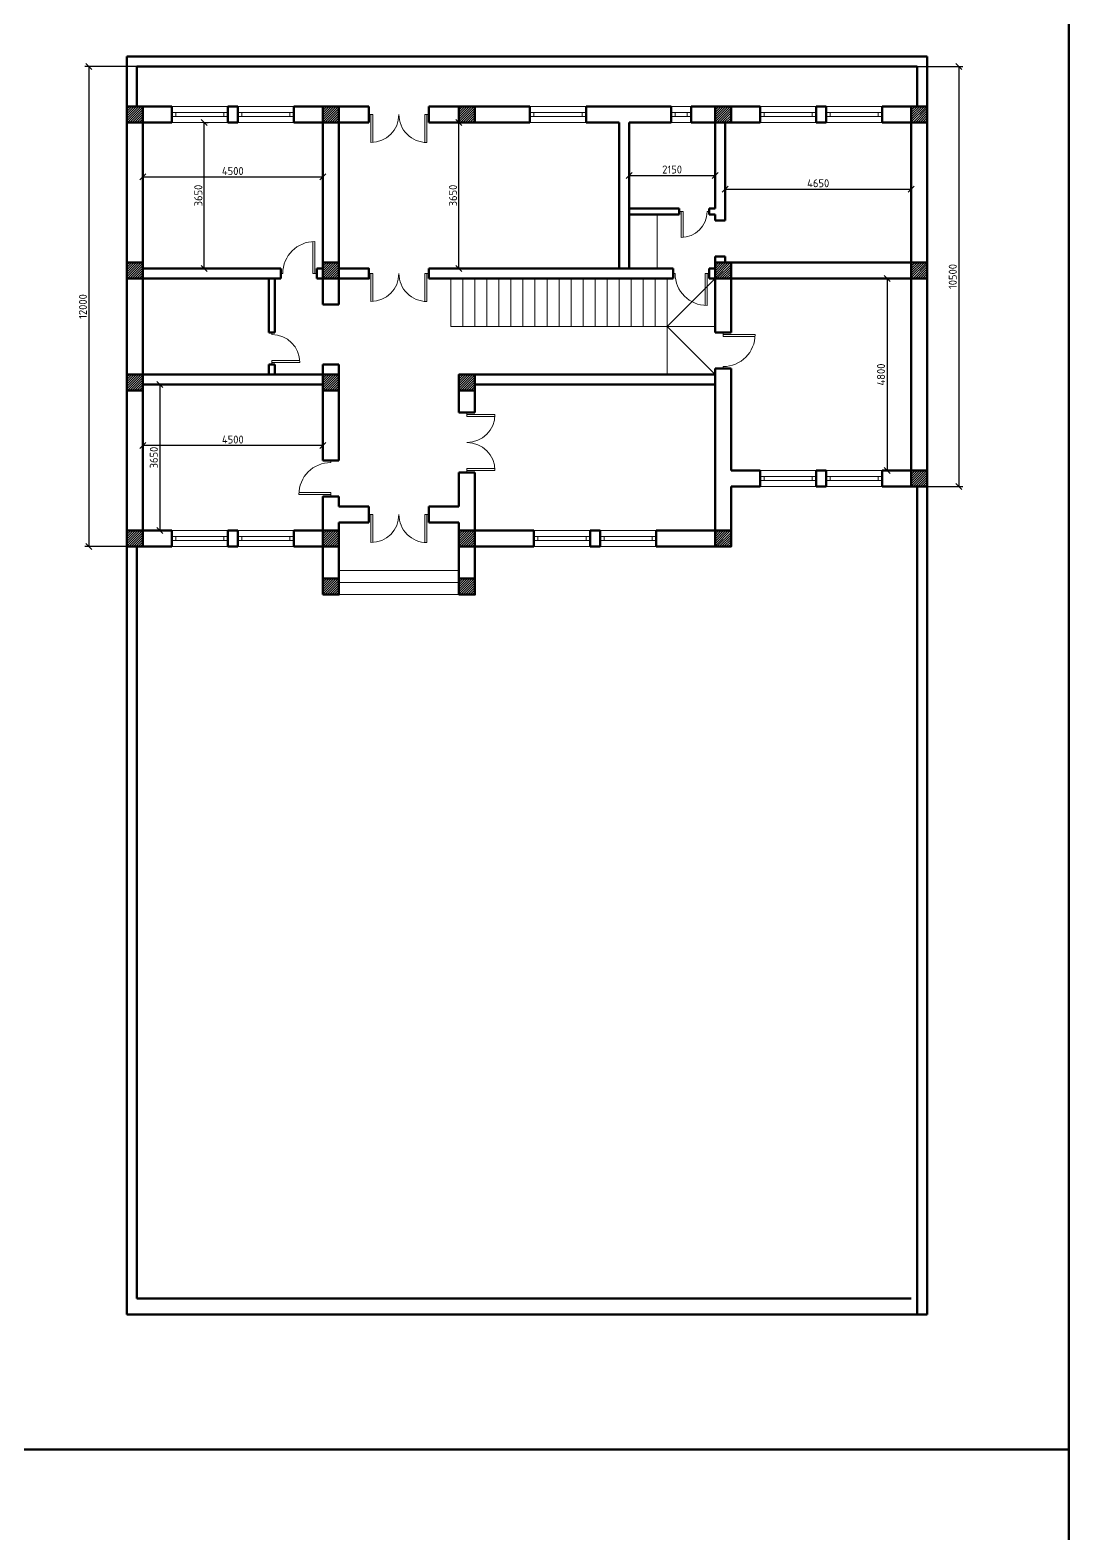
# Model space of a CAD drawing. Header units: millimetres. Extents: x -21484 to 30420, y 5001 to 139612.
# Drawn here: x 4468 to 30420, y 47760 to 85353 of the extents above; entities that cross this region are included whole.
import ezdxf

# ---------------------------------------------------------------- set-up
doc = ezdxf.new("R2010")
doc.units = ezdxf.units.MM
doc.layers.add('Razmerlar', color=7, linetype='Continuous')
doc.styles.add('GOST-2.304_Type-B', font='GOST Common.ttf')
doc.dimstyles.new('ISO-25', dxfattribs={"dimtxt": 200, "dimasz": 150, "dimexe": 100, "dimexo": 0, "dimgap": 50, "dimtad": 1, "dimtoh": 1, "dimdec": 0, "dimtxsty": 'GOST-2.304_Type-B', "dimblk": 'OBLIQUE', "dimcen": 2.5, "dimadec": 0, "dimazin": 0, "dimtfac": 1, "dimtdec": 0, "dimtmove": 0, "dimatfit": 3, "dimfxl": 0, "dimarcsym": 0})

# ---------------------------------------------------------------- blocks, each defined once
blk = doc.blocks.new('hh')
at = {"lineweight": 18}
for p, q in [((19986, 31138), (19986, 31938)), ((20036, 31138), (20036, 31937)), ((19936, 31138), (20036, 31138)), ((20836, 31138), (20786, 31138))]:
    blk.add_line(p, q, dxfattribs=at)
blk.add_arc((19986, 31138), 800, 0, 90, dxfattribs=at)
blk = doc.blocks.new('_Oblique')
at = {"color": 0, "linetype": 'ByBlock', "lineweight": -2}
blk.add_line((-0.5, -0.5), (0.5, 0.5), dxfattribs=at)
blk = doc.blocks.new('*D115')
at = {"layer": 'Defpoints', "color": 0, "lineweight": 0}
for p in [(7282, 74967), (7282, 74967), (11782, 74967)]:
    blk.add_point(p, dxfattribs=at)
at = {"layer": 'Razmerlar', "color": 0, "lineweight": -2}
for p, q in [((7282, 74967), (7282, 75067)), ((11782, 74967), (7282, 74967)), ((11782, 74967), (11782, 75067))]:
    blk.add_line(p, q, dxfattribs=at)
at = {"layer": 'Razmerlar', "color": 0, "lineweight": -2, "xscale": 150, "yscale": 150, "zscale": 150, "rotation": 180}
blk.add_blockref('_Oblique', (7282, 74967), dxfattribs=at)
at = {"layer": 'Razmerlar', "color": 0, "lineweight": -2, "xscale": 150, "yscale": 150, "zscale": 150}
blk.add_blockref('_Oblique', (11782, 74967), dxfattribs=at)
at = {"layer": 'Razmerlar', "color": 0, "lineweight": 18, "insert": (9532, 75117), "char_height": 200, "attachment_point": 5, "style": 'GOST-2.304_Type-B'}
blk.add_mtext('4500', dxfattribs=at)
blk = doc.blocks.new('*D116')
at = {"layer": 'Defpoints', "color": 0, "lineweight": 0}
for p in [(7709, 76492), (7709, 72842), (7799, 72842)]:
    blk.add_point(p, dxfattribs=at)
at = {"layer": 'Razmerlar', "color": 0, "lineweight": -2}
for p, q in [((7709, 76492), (7609, 76492)), ((7709, 76492), (7709, 72842)), ((7799, 72842), (7609, 72842))]:
    blk.add_line(p, q, dxfattribs=at)
at = {"layer": 'Razmerlar', "color": 0, "lineweight": -2, "xscale": 150, "yscale": 150, "zscale": 150}
for p, rotation in [((7709, 76492), 90), ((7709, 72842), 270)]:
    blk.add_blockref('_Oblique', p, dxfattribs=dict(at, rotation=rotation))
at = {"layer": 'Razmerlar', "color": 0, "lineweight": 18, "insert": (7559, 74667), "char_height": 200, "attachment_point": 5, "rotation": 90, "style": 'GOST-2.304_Type-B'}
blk.add_mtext('3650', dxfattribs=at)
blk = doc.blocks.new('*D112')
at = {"color": 0, "lineweight": -2}
for p, q in [((8820, 83042), (8920, 83042)), ((8820, 79392), (8820, 83042)), ((8820, 79392), (8920, 79392))]:
    blk.add_line(p, q, dxfattribs=at)
at = {"layer": 'Defpoints', "color": 0, "lineweight": 0}
for p in [(8820, 83042), (8820, 83042), (8820, 79392)]:
    blk.add_point(p, dxfattribs=at)
at = {"color": 0, "lineweight": -2, "xscale": 150, "yscale": 150, "zscale": 150}
for p, rotation in [((8820, 83042), 90), ((8820, 79392), 270)]:
    blk.add_blockref('_Oblique', p, dxfattribs=dict(at, rotation=rotation))
at = {"color": 0, "lineweight": 0, "insert": (8670, 81217), "char_height": 200, "attachment_point": 5, "rotation": 90, "style": 'GOST-2.304_Type-B'}
blk.add_mtext('3650', dxfattribs=at)
blk = doc.blocks.new('*D117')
at = {"color": 0, "lineweight": -2}
for p, q in [((7282, 81680), (7282, 81780)), ((7282, 81680), (11782, 81680)), ((11782, 81680), (11782, 81780))]:
    blk.add_line(p, q, dxfattribs=at)
at = {"layer": 'Defpoints', "color": 0, "lineweight": 0}
for p in [(7282, 81680), (11782, 81680), (11782, 81680)]:
    blk.add_point(p, dxfattribs=at)
at = {"color": 0, "lineweight": -2, "xscale": 150, "yscale": 150, "zscale": 150, "rotation": 180}
blk.add_blockref('_Oblique', (7282, 81680), dxfattribs=at)
at = {"color": 0, "lineweight": -2, "xscale": 150, "yscale": 150, "zscale": 150}
blk.add_blockref('_Oblique', (11782, 81680), dxfattribs=at)
at = {"color": 0, "lineweight": 0, "insert": (9532, 81830), "char_height": 200, "attachment_point": 5, "style": 'GOST-2.304_Type-B'}
blk.add_mtext('4500', dxfattribs=at)
blk = doc.blocks.new('kjk')
at = {"lineweight": 18}
for p, q in [((10507, 33222), (10507, 33172)), ((10507, 32422), (10507, 32522)), ((10507, 32522), (11205, 32522)), ((10507, 32472), (11207, 32472))]:
    blk.add_line(p, q, dxfattribs=at)
blk.add_arc((10507, 32472), 700, 0, 90, dxfattribs=at)
blk = doc.blocks.new('hhjk')
at = {"lineweight": 0}
for p, q in [((15382, 32122), (15382, 32022)), ((15382, 32072), (16082, 32072)), ((15382, 32022), (16080, 32022)), ((15382, 30622), (15382, 30722)), ((15382, 30722), (16080, 30722)), ((15382, 30672), (16082, 30672))]:
    blk.add_line(p, q, dxfattribs=at)
for centre, start, end in [((15382, 32072), 270, 0), ((15382, 30672), 0, 90)]:
    blk.add_arc(centre, 700, start, end, dxfattribs=at)
blk = doc.blocks.new('*D119')
at = {"color": 0, "lineweight": -2}
for p, q in [((15182, 83042), (15282, 83042)), ((15182, 79392), (15182, 83042)), ((15200, 79392), (15082, 79392))]:
    blk.add_line(p, q, dxfattribs=at)
at = {"layer": 'Defpoints', "color": 0, "lineweight": 0}
for p in [(15182, 83042), (15182, 83042), (15200, 79392)]:
    blk.add_point(p, dxfattribs=at)
at = {"color": 0, "lineweight": -2, "xscale": 150, "yscale": 150, "zscale": 150}
for p, rotation in [((15182, 83042), 90), ((15182, 79392), 270)]:
    blk.add_blockref('_Oblique', p, dxfattribs=dict(at, rotation=rotation))
at = {"color": 0, "lineweight": 0, "insert": (15032, 81217), "char_height": 200, "attachment_point": 5, "rotation": 90, "style": 'GOST-2.304_Type-B'}
blk.add_mtext('3650', dxfattribs=at)
blk = doc.blocks.new('*D120')
at = {"color": 0, "lineweight": -2}
for p, q in [((21832, 81374), (21832, 81474)), ((21832, 81374), (26482, 81374)), ((26482, 81374), (26482, 81474))]:
    blk.add_line(p, q, dxfattribs=at)
at = {"layer": 'Defpoints', "color": 0, "lineweight": 0}
for p in [(21832, 81374), (26482, 81374), (26482, 81374)]:
    blk.add_point(p, dxfattribs=at)
at = {"color": 0, "lineweight": -2, "xscale": 150, "yscale": 150, "zscale": 150, "rotation": 180}
blk.add_blockref('_Oblique', (21832, 81374), dxfattribs=at)
at = {"color": 0, "lineweight": -2, "xscale": 150, "yscale": 150, "zscale": 150}
blk.add_blockref('_Oblique', (26482, 81374), dxfattribs=at)
at = {"color": 0, "lineweight": 0, "insert": (24157, 81524), "char_height": 200, "attachment_point": 5, "style": 'GOST-2.304_Type-B'}
blk.add_mtext('4650', dxfattribs=at)
blk = doc.blocks.new('*D121')
at = {"color": 0, "lineweight": -2}
for p, q in [((19432, 81717), (19432, 81817)), ((19432, 81717), (21582, 81717)), ((21582, 81717), (21582, 81817))]:
    blk.add_line(p, q, dxfattribs=at)
at = {"layer": 'Defpoints', "color": 0, "lineweight": 0}
for p in [(19432, 81717), (21582, 81717), (21582, 81717)]:
    blk.add_point(p, dxfattribs=at)
at = {"color": 0, "lineweight": -2, "xscale": 150, "yscale": 150, "zscale": 150, "rotation": 180}
blk.add_blockref('_Oblique', (19432, 81717), dxfattribs=at)
at = {"color": 0, "lineweight": -2, "xscale": 150, "yscale": 150, "zscale": 150}
blk.add_blockref('_Oblique', (21582, 81717), dxfattribs=at)
at = {"color": 0, "lineweight": 0, "insert": (20507, 81867), "char_height": 200, "attachment_point": 5, "style": 'GOST-2.304_Type-B'}
blk.add_mtext('2150', dxfattribs=at)
blk = doc.blocks.new('jkljkl')
at = {"lineweight": 18}
for p, q in [((20682, 80817), (20732, 80817)), ((21432, 80817), (21332, 80817)), ((21332, 80817), (21332, 80169)), ((21382, 80817), (21382, 80167))]:
    blk.add_line(p, q, dxfattribs=at)
at = {"lineweight": 0}
blk.add_arc((21382, 80817), 650, 180, 270, dxfattribs=at)
blk = doc.blocks.new('*D123')
at = {"color": 0, "lineweight": -2}
for p, q in [((25776, 79142), (25976, 79142)), ((25876, 79142), (25876, 74342)), ((25876, 74342), (25976, 74342))]:
    blk.add_line(p, q, dxfattribs=at)
at = {"layer": 'Defpoints', "color": 0, "lineweight": 0}
for p in [(25776, 79142), (25876, 74342), (25876, 74342)]:
    blk.add_point(p, dxfattribs=at)
at = {"color": 0, "lineweight": -2, "xscale": 150, "yscale": 150, "zscale": 150}
for p, rotation in [((25876, 79142), 90), ((25876, 74342), 270)]:
    blk.add_blockref('_Oblique', p, dxfattribs=dict(at, rotation=rotation))
at = {"color": 0, "lineweight": 0, "insert": (25726, 76742), "char_height": 200, "attachment_point": 5, "rotation": 90, "style": 'GOST-2.304_Type-B'}
blk.add_mtext('4800', dxfattribs=at)
blk = doc.blocks.new('*D124')
at = {"color": 0, "lineweight": -2}
for p, q in [((26632, 84442), (27768, 84442)), ((27668, 84442), (27668, 73942)), ((26682, 73942), (27768, 73942))]:
    blk.add_line(p, q, dxfattribs=at)
at = {"layer": 'Defpoints', "color": 0, "lineweight": 0}
for p in [(26632, 84442), (26682, 73942), (27668, 73942)]:
    blk.add_point(p, dxfattribs=at)
at = {"color": 0, "lineweight": -2, "xscale": 150, "yscale": 150, "zscale": 150}
for p, rotation in [((27668, 84442), 90), ((27668, 73942), 270)]:
    blk.add_blockref('_Oblique', p, dxfattribs=dict(at, rotation=rotation))
at = {"color": 0, "lineweight": 0, "insert": (27518, 79192), "char_height": 200, "attachment_point": 5, "rotation": 90, "style": 'GOST-2.304_Type-B'}
blk.add_mtext('10500', dxfattribs=at)
blk = doc.blocks.new('*D125')
at = {"color": 0, "lineweight": -2}
for p, q in [((7132, 84442), (5837, 84442)), ((5937, 84442), (5937, 72442)), ((7282, 72442), (5837, 72442))]:
    blk.add_line(p, q, dxfattribs=at)
at = {"layer": 'Defpoints', "color": 0, "lineweight": 0}
for p in [(7132, 84442), (5937, 72442), (7282, 72442)]:
    blk.add_point(p, dxfattribs=at)
at = {"color": 0, "lineweight": -2, "xscale": 150, "yscale": 150, "zscale": 150}
for p, rotation in [((5937, 84442), 90), ((5937, 72442), 270)]:
    blk.add_blockref('_Oblique', p, dxfattribs=dict(at, rotation=rotation))
at = {"color": 0, "lineweight": 0, "insert": (5787, 78442), "char_height": 200, "attachment_point": 5, "rotation": 90, "style": 'GOST-2.304_Type-B'}
blk.add_mtext('12000', dxfattribs=at)

msp = doc.modelspace()

# ---------------------------------------------------------------- hatches: boundary and pattern name
at = {"lineweight": 18}
h = msp.add_hatch(dxfattribs=at)
h.set_pattern_fill('ANSI31', color=6, scale=13)
h.set_pattern_definition([(45, (17707.945, 48204.155), (-29.185832, 29.185832), [])])
h.paths.add_polyline_path([(6881.5, 83042.4), (7281.5, 83042.4), (7281.5, 83442.4), (6881.5, 83442.4)])
h = msp.add_hatch(dxfattribs=at)
h.set_pattern_fill('ANSI31', color=6, scale=13)
h.set_pattern_definition([(45, (10907.945, 48204.155), (-29.18583, 29.18583), [])])
h.paths.add_polyline_path([(11781.5, 83042.4), (12181.5, 83042.4), (12181.5, 83442.4), (11781.5, 83442.4)])
h = msp.add_hatch(dxfattribs=at)
h.set_pattern_fill('ANSI31', color=6, scale=13)
h.set_pattern_definition([(45, (6707.945, 48204.155), (-29.185832, 29.185832), [])])
h.paths.add_polyline_path([(15181.5, 83042.4), (15581.5, 83042.4), (15581.5, 83442.4), (15181.5, 83442.4)])
h = msp.add_hatch(dxfattribs=at)
h.set_pattern_fill('ANSI31', color=6, scale=13)
h.set_pattern_definition([(45, (2607.945, 48204.155), (-29.185832, 29.185832), [])])
h.paths.add_polyline_path([(21581.5, 83042.4), (21981.5, 83042.4), (21981.5, 83442.4), (21581.5, 83442.4)])
h = msp.add_hatch(dxfattribs=at)
h.set_pattern_fill('ANSI31', color=6, scale=13)
h.set_pattern_definition([(45, (-1892.055, 48204.155), (-29.185832, 29.185832), [])])
h.paths.add_polyline_path([(26481.5, 83042.4), (26881.5, 83042.4), (26881.5, 83442.4), (26481.5, 83442.4)])
h = msp.add_hatch(dxfattribs=at)
h.set_pattern_fill('ANSI31', color=6, scale=13)
h.set_pattern_definition([(45, (17707.945, 44304.155), (-29.185832, 29.185832), [])])
h.paths.add_polyline_path([(6881.5, 79142.4), (7281.5, 79142.4), (7281.5, 79542.4), (6881.5, 79542.4)])
h = msp.add_hatch(dxfattribs=at)
h.set_pattern_fill('ANSI31', color=6, scale=13)
h.set_pattern_definition([(45, (10907.945, 44304.155), (-29.18583, 29.18583), [])])
h.paths.add_polyline_path([(11781.5, 79142.4), (12181.5, 79142.4), (12181.5, 79542.4), (11781.5, 79542.4)])
h = msp.add_hatch(dxfattribs=at)
h.set_pattern_fill('ANSI31', color=6, scale=13)
h.set_pattern_definition([(45, (2607.945, 44304.155), (-29.185832, 29.185832), [])])
h.paths.add_polyline_path([(21581.5, 79142.4), (21981.5, 79142.4), (21981.5, 79542.4), (21581.5, 79542.4)])
h = msp.add_hatch(dxfattribs=at)
h.set_pattern_fill('ANSI31', color=6, scale=13)
h.set_pattern_definition([(45, (-1892.055, 44304.155), (-29.185832, 29.185832), [])])
h.paths.add_polyline_path([(26481.5, 79142.4), (26881.5, 79142.4), (26881.5, 79542.4), (26481.5, 79542.4)])
h = msp.add_hatch(dxfattribs=at)
h.set_pattern_fill('ANSI31', color=6, scale=13)
h.set_pattern_definition([(45, (17707.945, 41504.155), (-29.185832, 29.185832), [])])
h.paths.add_polyline_path([(6881.5, 76342.4), (7281.5, 76342.4), (7281.5, 76742.4), (6881.5, 76742.4)])
h = msp.add_hatch(dxfattribs=at)
h.set_pattern_fill('ANSI31', color=6, scale=13)
h.set_pattern_definition([(45, (10907.945, 41504.155), (-29.18583, 29.18583), [])])
h.paths.add_polyline_path([(11781.5, 76342.4), (12181.5, 76342.4), (12181.5, 76742.4), (11781.5, 76742.4)])
h = msp.add_hatch(dxfattribs=at)
h.set_pattern_fill('ANSI31', color=6, scale=13)
h.set_pattern_definition([(45, (6707.945, 41654.155), (-29.185832, 29.185832), [])])
h.paths.add_polyline_path([(15181.5, 76342.4), (15581.5, 76342.4), (15581.5, 76742.4), (15181.5, 76742.4)])
h = msp.add_hatch(dxfattribs=at)
h.set_pattern_fill('ANSI31', color=6, scale=13)
h.set_pattern_definition([(45, (7507.945, 39104.155), (-29.185832, 29.185832), [])])
h.paths.add_polyline_path([(26481.5, 73942.4), (26881.5, 73942.4), (26881.5, 74342.4), (26481.5, 74342.4)])
h = msp.add_hatch(dxfattribs=at)
h.set_pattern_fill('ANSI31', color=6, scale=13)
h.set_pattern_definition([(45, (6007.945, 37604.155), (-29.18583, 29.18583), [])])
h.paths.add_polyline_path([(6881.5, 72442.4), (7281.5, 72442.4), (7281.5, 72842.4), (6881.5, 72842.4)])
h = msp.add_hatch(dxfattribs=at)
h.set_pattern_fill('ANSI31', color=6, scale=13)
h.set_pattern_definition([(45, (10907.945, 37604.155), (-29.18583, 29.18583), [])])
h.paths.add_polyline_path([(11781.5, 72442.4), (12181.5, 72442.4), (12181.5, 72842.4), (11781.5, 72842.4)])
h = msp.add_hatch(dxfattribs=at)
h.set_pattern_fill('ANSI31', color=6, scale=13)
h.set_pattern_definition([(45, (14307.945, 37604.155), (-29.18583, 29.18583), [])])
h.paths.add_polyline_path([(15181.5, 72442.4), (15581.5, 72442.4), (15581.5, 72842.4), (15181.5, 72842.4)])
h = msp.add_hatch(dxfattribs=at)
h.set_pattern_fill('ANSI31', color=6, scale=13)
h.set_pattern_definition([(45, (2607.945, 37604.155), (-29.185832, 29.185832), [])])
h.paths.add_polyline_path([(21581.5, 72442.4), (21981.5, 72442.4), (21981.5, 72842.4), (21581.5, 72842.4)])
h = msp.add_hatch(dxfattribs=at)
h.set_pattern_fill('ANSI31', color=6, scale=13)
h.set_pattern_definition([(45, (10907.945, 36404.155), (-29.18583, 29.18583), [])])
h.paths.add_polyline_path([(11781.5, 71242.4), (12181.5, 71242.4), (12181.5, 71642.4), (11781.5, 71642.4)])
h = msp.add_hatch(dxfattribs=at)
h.set_pattern_fill('ANSI31', color=6, scale=13)
h.set_pattern_definition([(45, (14307.945, 36404.155), (-29.18583, 29.18583), [])])
h.paths.add_polyline_path([(15181.5, 71242.4), (15581.5, 71242.4), (15581.5, 71642.4), (15181.5, 71642.4)])

# ---------------------------------------------------------------- linework, layer by layer
at = {"lineweight": 50}
for p, q in [((6881.5, 84692.4), (26881.5, 84692.4)), ((6881.5, 83442.4), (6881.5, 84692.4)), ((26881.5, 84692.4), (26881.5, 53242.4)), ((7131.5, 84442.4), (26631.5, 84442.4)), ((7131.5, 83442.4), (7131.5, 84442.4)), ((26631.5, 83442.4), (26631.5, 84442.4)), ((7281.5, 83442.4), (8006.5, 83442.4)), ((8006.5, 83442.4), (8006.5, 83042.4)), ((9406.5, 83442.4), (9656.5, 83442.4)), ((9406.5, 83442.4), (9406.5, 83042.4)), ((9656.5, 83442.4), (9656.5, 83042.4)), ((11056.5, 83442.4), (12931.5, 83442.4)), ((11056.5, 83442.4), (11056.5, 83042.4)), ((12931.5, 83442.4), (12931.5, 83042.4)), ((14431.5, 83442.4), (15181.5, 83442.4)), ((14431.5, 83042.4), (14431.5, 83442.4)), ((16956.5, 83442.4), (15581.5, 83442.4)), ((16956.5, 83442.4), (16956.5, 83042.4)), ((18356.5, 83442.4), (20481.5, 83442.4)), ((18356.5, 83442.4), (18356.5, 83042.4)), ((20481.5, 83042.4), (20481.5, 83442.4)), ((20981.5, 83442.4), (22706.5, 83442.4)), ((20981.5, 83042.4), (20981.5, 83442.4)), ((22706.5, 83442.4), (22706.5, 83042.4)), ((24106.5, 83442.4), (24356.5, 83442.4)), ((24106.5, 83442.4), (24106.5, 83042.4)), ((24356.5, 83442.4), (24356.5, 83042.4)), ((25756.5, 83442.4), (25756.5, 83042.4)), ((25756.5, 83442.4), (26481.5, 83442.4)), ((6881.5, 53242.4), (6881.5, 83042.4)), ((7281.5, 79542.4), (7281.5, 83042.4)), ((7281.5, 83042.4), (8006.5, 83042.4)), ((9406.5, 83042.4), (9656.5, 83042.4)), ((11056.5, 83042.4), (11781.5, 83042.4)), ((11781.5, 79542.4), (11781.5, 83042.4)), ((12181.5, 83042.4), (12931.5, 83042.4)), ((12181.5, 79542.4), (12181.5, 83042.4)), ((14431.5, 83042.4), (15181.5, 83042.4)), ((16956.5, 83042.4), (15581.5, 83042.4)), ((18356.5, 83042.4), (19181.5, 83042.4)), ((19181.5, 79392.4), (19181.5, 83042.4)), ((19431.5, 83042.4), (20481.5, 83042.4)), ((19431.5, 79392.4), (19431.5, 83042.4)), ((19881.5, 83042.4), (19931.5, 83042.4)), ((20981.5, 83042.4), (21581.5, 83042.4)), ((21581.5, 83042.4), (21581.5, 80892.4)), ((21831.5, 83042.4), (21831.5, 80592.4)), ((21981.5, 83042.4), (22706.5, 83042.4)), ((24106.5, 83042.4), (24356.5, 83042.4)), ((25756.5, 83042.4), (26481.5, 83042.4)), ((26481.5, 83042.4), (26481.5, 79542.4)), ((19431.5, 80892.4), (20681.5, 80892.4)), ((20681.5, 80742.4), (20681.5, 80892.4)), ((21431.5, 80742.4), (21431.5, 80892.4)), ((21431.5, 80892.4), (21581.5, 80892.4)), ((19431.5, 80742.4), (20681.5, 80742.4)), ((21431.5, 80742.4), (21581.5, 80742.4)), ((21581.5, 80742.4), (21581.5, 80592.4)), ((21581.5, 80592.4), (21831.5, 80592.4)), ((7281.5, 79392.4), (10731.5, 79392.4)), ((10731.5, 79142.4), (10731.5, 79392.4)), ((11631.5, 79392.4), (11781.5, 79392.4)), ((11631.5, 79142.4), (11631.5, 79392.4)), ((14431.5, 79142.4), (14431.5, 79392.4)), ((14431.5, 79392.4), (20531.5, 79392.4)), ((20531.5, 79142.4), (20531.5, 79392.4)), ((21431.5, 79142.4), (21431.5, 79392.4)), ((21431.5, 79392.4), (21581.5, 79392.4)), ((21581.5, 79692.4), (21581.5, 79542.4)), ((21581.5, 79692.4), (21831.5, 79692.4)), ((21831.5, 79692.4), (21831.5, 79542.4)), ((21981.5, 79542.4), (26481.5, 79542.4)), ((7281.5, 76742.4), (7281.5, 79142.4)), ((7281.5, 79142.4), (10731.5, 79142.4)), ((10431.5, 77792.4), (10431.5, 79142.4)), ((10581.5, 77792.4), (10581.5, 79142.4)), ((11631.5, 79142.4), (11781.5, 79142.4)), ((11781.5, 78492.4), (11781.5, 79142.4)), ((12181.5, 78492.4), (12181.5, 79142.4)), ((20531.5, 79142.4), (14431.5, 79142.4)), ((21581.5, 79142.4), (21431.5, 79142.4)), ((21581.5, 77792.4), (21581.5, 79142.4)), ((21981.5, 79142.4), (26481.5, 79142.4)), ((21981.5, 79142.4), (21981.5, 77792.4)), ((26481.5, 79142.4), (26481.5, 74342.4)), ((11781.5, 78492.4), (12181.5, 78492.4)), ((10431.5, 77792.4), (10581.5, 77792.4)), ((21981.5, 77792.4), (21581.5, 77792.4)), ((7281.5, 76742.4), (11781.5, 76742.4)), ((10431.5, 76992.4), (10581.5, 76992.4)), ((10431.5, 76742.4), (10431.5, 76992.4)), ((10581.5, 76742.4), (10581.5, 76992.4)), ((11781.5, 76742.4), (11781.5, 76992.4)), ((11781.5, 76992.4), (12181.5, 76992.4)), ((12181.5, 74592.4), (12181.5, 76992.4)), ((15181.5, 76742.4), (21581.5, 76742.4)), ((21581.5, 76892.4), (21581.5, 72842.4)), ((21581.5, 76742.4), (21581.5, 76892.4)), ((21581.5, 76892.4), (21981.5, 76892.4)), ((21981.5, 76892.4), (21981.5, 74342.4)), ((21981.5, 76892.4), (21981.5, 76742.4)), ((7281.5, 76492.4), (11781.5, 76492.4)), ((7281.5, 72842.4), (7281.5, 76342.4)), ((11781.5, 74592.4), (11781.5, 76342.4)), ((15181.5, 75792.4), (15181.5, 76342.4)), ((15581.5, 76492.4), (21581.5, 76492.4)), ((15581.5, 75792.4), (15581.5, 76342.4)), ((15581.5, 75792.4), (15181.5, 75792.4)), ((15581.5, 74292.4), (15181.5, 74292.4)), ((15181.5, 74292.4), (15181.5, 73442.4)), ((15581.5, 72842.4), (15581.5, 74292.4)), ((21981.5, 74342.4), (22706.5, 74342.4)), ((22706.5, 74342.4), (22706.5, 73942.4)), ((24106.5, 74342.4), (24356.5, 74342.4)), ((24106.5, 74342.4), (24106.5, 73942.4)), ((24356.5, 74342.4), (24356.5, 73942.4)), ((25756.5, 74342.4), (26481.5, 74342.4)), ((25756.5, 74342.4), (25756.5, 73942.4)), ((11781.5, 72842.4), (11781.5, 73692.4)), ((12181.5, 73442.4), (12181.5, 73692.4)), ((21981.5, 73942.4), (22706.5, 73942.4)), ((21981.5, 73942.4), (21981.5, 72842.4)), ((24106.5, 73942.4), (24356.5, 73942.4)), ((25756.5, 73942.4), (26481.5, 73942.4)), ((26631.5, 73942.4), (26631.5, 53242.4)), ((12181.5, 73442.4), (12931.5, 73442.4)), ((12931.5, 73042.4), (12931.5, 73442.4)), ((14431.5, 73442.4), (15181.5, 73442.4)), ((14431.5, 73042.4), (14431.5, 73442.4)), ((12181.5, 72842.4), (12181.5, 73042.4)), ((12181.5, 73042.4), (12931.5, 73042.4)), ((14431.5, 73042.4), (15181.5, 73042.4)), ((15181.5, 73042.4), (15181.5, 72442.4)), ((7281.5, 72842.4), (8006.5, 72842.4)), ((8006.5, 72842.4), (8006.5, 72442.4)), ((9406.5, 72842.4), (9656.5, 72842.4)), ((9406.5, 72842.4), (9406.5, 72442.4)), ((9656.5, 72842.4), (9656.5, 72442.4)), ((11056.5, 72842.4), (11781.5, 72842.4)), ((11056.5, 72842.4), (11056.5, 72442.4)), ((17056.5, 72842.4), (15581.5, 72842.4)), ((17056.5, 72842.4), (17056.5, 72442.4)), ((18456.5, 72842.4), (18706.5, 72842.4)), ((18456.5, 72842.4), (18456.5, 72442.4)), ((18706.5, 72842.4), (18706.5, 72442.4)), ((20106.5, 72842.4), (21581.5, 72842.4)), ((20106.5, 72842.4), (20106.5, 72442.4)), ((7131.5, 72442.4), (8006.5, 72442.4)), ((7131.5, 72442.4), (7131.5, 53642.4)), ((9406.5, 72442.4), (9656.5, 72442.4)), ((11056.5, 72442.4), (11781.5, 72442.4)), ((11781.5, 72442.4), (11781.5, 71642.4)), ((12181.5, 72442.4), (12181.5, 71642.4)), ((15181.5, 72442.4), (17056.5, 72442.4)), ((15181.5, 72442.4), (15181.5, 71642.4)), ((15581.5, 71642.4), (15581.5, 72442.4)), ((18456.5, 72442.4), (18706.5, 72442.4)), ((20106.5, 72442.4), (21581.5, 72442.4)), ((26481.5, 53642.4), (7131.5, 53642.4)), ((26881.5, 53242.4), (6881.5, 53242.4))]:
    msp.add_line(p, q, dxfattribs=at)
at = {"lineweight": 0}
for p, q in [((8006.5, 83442.4), (9406.5, 83442.4)), ((8006.5, 83292.4), (9406.5, 83292.4)), ((8006.5, 83192.4), (9406.5, 83192.4)), ((8106.5, 83292.4), (8106.5, 83192.4)), ((9306.5, 83292.4), (9306.5, 83192.4)), ((9656.5, 83442.4), (11056.5, 83442.4)), ((9656.5, 83292.4), (11056.5, 83292.4)), ((9656.5, 83192.4), (11056.5, 83192.4)), ((9756.5, 83292.4), (9756.5, 83192.4)), ((10956.5, 83292.4), (10956.5, 83192.4)), ((16956.5, 83442.4), (18356.5, 83442.4)), ((16956.5, 83292.4), (18356.5, 83292.4)), ((16956.5, 83192.4), (18356.5, 83192.4)), ((17056.5, 83292.4), (17056.5, 83192.4)), ((18256.5, 83292.4), (18256.5, 83192.4)), ((20481.5, 83442.4), (20981.5, 83442.4)), ((20481.5, 83292.4), (20981.5, 83292.4)), ((20481.5, 83192.4), (20981.5, 83192.4)), ((20581.5, 83292.4), (20581.5, 83192.4)), ((20881.5, 83292.4), (20881.5, 83192.4)), ((22706.5, 83442.4), (24106.5, 83442.4)), ((22706.5, 83292.4), (24106.5, 83292.4)), ((22706.5, 83192.4), (24106.5, 83192.4)), ((22806.5, 83292.4), (22806.5, 83192.4)), ((24006.5, 83292.4), (24006.5, 83192.4)), ((24356.5, 83442.4), (25756.5, 83442.4)), ((24356.5, 83292.4), (25756.5, 83292.4)), ((24356.5, 83192.4), (25756.5, 83192.4)), ((24456.5, 83292.4), (24456.5, 83192.4)), ((25656.5, 83292.4), (25656.5, 83192.4)), ((8006.5, 83042.4), (9406.5, 83042.4)), ((9656.5, 83042.4), (11056.5, 83042.4)), ((16956.5, 83042.4), (18356.5, 83042.4)), ((20481.5, 83042.4), (20981.5, 83042.4)), ((22706.5, 83042.4), (24106.5, 83042.4)), ((24356.5, 83042.4), (25756.5, 83042.4)), ((20131.5, 79392.4), (20131.5, 80742.4)), ((14431.5, 79142.4), (15131.5, 79142.4)), ((14981.5, 77942.4), (14981.5, 79142.4)), ((15281.5, 77942.4), (15281.5, 79142.4)), ((15581.5, 77942.4), (15581.5, 79142.4)), ((15881.5, 77942.4), (15881.5, 79142.4)), ((16181.5, 77942.4), (16181.5, 79142.4)), ((16481.5, 77942.4), (16481.5, 79142.4)), ((16781.5, 77942.4), (16781.5, 79142.4)), ((17081.5, 77942.4), (17081.5, 79142.4)), ((17381.5, 77942.4), (17381.5, 79142.4)), ((17681.5, 77942.4), (17681.5, 79142.4)), ((17981.5, 77942.4), (17981.5, 79142.4)), ((18281.5, 77942.4), (18281.5, 79142.4)), ((18581.5, 77942.4), (18581.5, 79142.4)), ((18881.5, 77942.4), (18881.5, 79142.4)), ((19181.5, 77942.4), (19181.5, 79142.4)), ((19481.5, 77942.4), (19481.5, 79142.4)), ((19781.5, 77942.4), (19781.5, 79142.4)), ((20081.5, 77942.4), (20081.5, 79142.4)), ((20381.5, 77942.4), (20381.5, 79142.4)), ((20381.5, 77942.4), (21581.5, 79142.4)), ((21581.5, 77942.4), (14981.5, 77942.4)), ((20381.5, 77942.4), (21581.5, 76742.4)), ((20381.5, 77942.4), (20381.5, 76742.4)), ((22706.5, 74342.4), (24106.5, 74342.4)), ((22706.5, 74192.4), (24106.5, 74192.4)), ((22706.5, 74092.4), (24106.5, 74092.4)), ((22806.5, 74192.4), (22806.5, 74092.4)), ((24006.5, 74192.4), (24006.5, 74092.4)), ((24356.5, 74342.4), (25756.5, 74342.4)), ((24356.5, 74192.4), (25756.5, 74192.4)), ((24356.5, 74092.4), (25756.5, 74092.4)), ((24456.5, 74192.4), (24456.5, 74092.4)), ((25656.5, 74192.4), (25656.5, 74092.4)), ((22706.5, 73942.4), (24106.5, 73942.4)), ((24356.5, 73942.4), (25756.5, 73942.4)), ((8006.5, 72842.4), (9406.5, 72842.4)), ((8006.5, 72692.4), (9406.5, 72692.4)), ((8006.5, 72592.4), (9406.5, 72592.4)), ((8106.5, 72692.4), (8106.5, 72592.4)), ((9306.5, 72692.4), (9306.5, 72592.4)), ((9656.5, 72842.4), (11056.5, 72842.4)), ((9656.5, 72692.4), (11056.5, 72692.4)), ((9656.5, 72592.4), (11056.5, 72592.4)), ((9756.5, 72692.4), (9756.5, 72592.4)), ((10956.5, 72692.4), (10956.5, 72592.4)), ((17056.5, 72842.4), (18456.5, 72842.4)), ((17056.5, 72692.4), (18456.5, 72692.4)), ((17056.5, 72592.4), (18456.5, 72592.4)), ((17156.5, 72692.4), (17156.5, 72592.4)), ((18356.5, 72692.4), (18356.5, 72592.4)), ((18706.5, 72842.4), (20106.5, 72842.4)), ((18706.5, 72692.4), (20106.5, 72692.4)), ((18706.5, 72592.4), (20106.5, 72592.4)), ((18806.5, 72692.4), (18806.5, 72592.4)), ((20006.5, 72692.4), (20006.5, 72592.4)), ((8006.5, 72442.4), (9406.5, 72442.4)), ((9656.5, 72442.4), (11056.5, 72442.4)), ((17056.5, 72442.4), (18456.5, 72442.4)), ((18706.5, 72442.4), (20106.5, 72442.4)), ((12181.5, 71842.4), (15181.5, 71842.4)), ((12181.5, 71542.4), (15181.5, 71542.4)), ((11781.5, 71242.4), (15181.5, 71242.4))]:
    msp.add_line(p, q, dxfattribs=at)
at = {"color": 1, "lineweight": 70}
for points in [[(-21483.7, 94741.4), (30419.8, 94741.4), (30419.8, 49871.2), (-21483.7, 49871.2)], [(-21483.7, 49871.2), (30419.8, 49871.2), (30419.8, 5001), (-21483.7, 5001)]]:
    msp.add_lwpolyline(points, close=True, dxfattribs=at)
at = {"color": 1, "lineweight": 50}
for points in [[(6881.5, 83042.4), (7281.5, 83042.4), (7281.5, 83442.4), (6881.5, 83442.4)], [(11781.5, 83042.4), (12181.5, 83042.4), (12181.5, 83442.4), (11781.5, 83442.4)], [(15181.5, 83042.4), (15581.5, 83042.4), (15581.5, 83442.4), (15181.5, 83442.4)], [(21581.5, 83042.4), (21981.5, 83042.4), (21981.5, 83442.4), (21581.5, 83442.4)], [(26481.5, 83042.4), (26881.5, 83042.4), (26881.5, 83442.4), (26481.5, 83442.4)], [(6881.5, 79142.4), (7281.5, 79142.4), (7281.5, 79542.4), (6881.5, 79542.4)], [(11781.5, 79142.4), (12181.5, 79142.4), (12181.5, 79542.4), (11781.5, 79542.4)], [(21581.5, 79142.4), (21981.5, 79142.4), (21981.5, 79542.4), (21581.5, 79542.4)], [(26481.5, 79142.4), (26881.5, 79142.4), (26881.5, 79542.4), (26481.5, 79542.4)], [(6881.5, 76342.4), (7281.5, 76342.4), (7281.5, 76742.4), (6881.5, 76742.4)], [(11781.5, 76342.4), (12181.5, 76342.4), (12181.5, 76742.4), (11781.5, 76742.4)], [(15181.5, 76342.4), (15581.5, 76342.4), (15581.5, 76742.4), (15181.5, 76742.4)], [(26481.5, 73942.4), (26881.5, 73942.4), (26881.5, 74342.4), (26481.5, 74342.4)], [(6881.5, 72442.4), (7281.5, 72442.4), (7281.5, 72842.4), (6881.5, 72842.4)], [(11781.5, 72442.4), (12181.5, 72442.4), (12181.5, 72842.4), (11781.5, 72842.4)], [(15181.5, 72442.4), (15581.5, 72442.4), (15581.5, 72842.4), (15181.5, 72842.4)], [(21581.5, 72442.4), (21981.5, 72442.4), (21981.5, 72842.4), (21581.5, 72842.4)], [(11781.5, 71242.4), (12181.5, 71242.4), (12181.5, 71642.4), (11781.5, 71642.4)], [(15181.5, 71242.4), (15581.5, 71242.4), (15581.5, 71642.4), (15181.5, 71642.4)]]:
    msp.add_lwpolyline(points, close=True, dxfattribs=at)
at = {"lineweight": 50}
for points in [[(12181.5, 79142.4), (12931.5, 79142.4), (12931.5, 79392.4), (12181.5, 79392.4)], [(11781.5, 74592.4), (12181.5, 74592.4)], [(11781.5, 73692.4), (11781.5, 73692.4), (12181.5, 73692.4)]]:
    msp.add_lwpolyline(points, dxfattribs=at)

# ---------------------------------------------------------------- block references
at = {"lineweight": 0, "rotation": 270}
for p in [(-17690.7, 98623.9), (-17690.7, 94648.9), (-17690.7, 88623.9)]:
    msp.add_blockref('hhjk', p, dxfattribs=at)
at = {"lineweight": 0, "xscale": -1}
msp.add_blockref('jkljkl', (42113, 0), dxfattribs=at)
at = {"lineweight": 18, "xscale": -1}
msp.add_blockref('hh', (31567.4, 48129.2), dxfattribs=at)
at = {"lineweight": 18}
for p, rotation in [((41367.4, 110405.7), 180), ((-9356.8, 97728.3), 270), ((43119.8, 53756.6), 90.00000000000001)]:
    msp.add_blockref('hh', p, dxfattribs=dict(at, rotation=rotation))
at = {"lineweight": 0}
for name, p in [('kjk', (0, 44570.2)), ('hhjk', (0, 43670.2))]:
    msp.add_blockref(name, p, dxfattribs=at)

# ---------------------------------------------------------------- dimensions: what is measured, and where the dimension line sits
for base, p1, p2, picture, middle in [((5937.1, 72442.4), (7131.5, 84442.4), (7281.5, 72442.4), '*D125', (5787.1, 78442.4)), ((27667.8, 73942.4), (26631.5, 84442.4), (26681.5, 73942.4), '*D124', (27517.8, 79192.4)), ((8819.8, 83042.4), (8819.8, 79392.4), (8819.8, 83042.4), '*D112', (8669.8, 81217.4)), ((15181.5, 83042.4), (15200.4, 79392.4), (15181.5, 83042.4), '*D119', (15031.5, 81217.4)), ((25876.3, 74342.4), (25776.3, 79142.4), (25876.3, 74342.4), '*D123', (25726.3, 76742.4))]:
    dim = msp.add_linear_dim(base=base, p1=p1, p2=p2, angle=90, dimstyle='ISO-25', dxfattribs=at)
    dim.commit()
    dim.dimension.update_dxf_attribs({"geometry": picture, "text_midpoint": middle})
for base, p1, p2, picture, middle in [((11781.5, 81680.3), (7281.5, 81680.3), (11781.5, 81680.3), '*D117', (9531.5, 81830.3)), ((21581.5, 81716.8), (19431.5, 81716.8), (21581.5, 81716.8), '*D121', (20506.5, 81866.8)), ((26481.5, 81373.7), (21831.5, 81373.7), (26481.5, 81373.7), '*D120', (24156.5, 81523.7))]:
    dim = msp.add_linear_dim(base=base, p1=p1, p2=p2, dimstyle='ISO-25', dxfattribs=at)
    dim.commit()
    dim.dimension.update_dxf_attribs({"geometry": picture, "text_midpoint": middle})
at = {"layer": 'Razmerlar', "lineweight": 18}
for base, p1, p2, angle, picture, middle in [((7708.6, 72842.4), (7708.6, 76492.4), (7798.8, 72842.4), 90, '*D116', (7558.6, 74667.4)), ((7281.5, 74967.4), (11781.5, 74967.4), (7281.5, 74967.4), 180, '*D115', (9531.5, 75117.4))]:
    dim = msp.add_linear_dim(base=base, p1=p1, p2=p2, angle=angle, dimstyle='ISO-25', dxfattribs=at)
    dim.commit()
    dim.dimension.update_dxf_attribs({"geometry": picture, "text_midpoint": middle})

doc.saveas('drawing.dxf')
